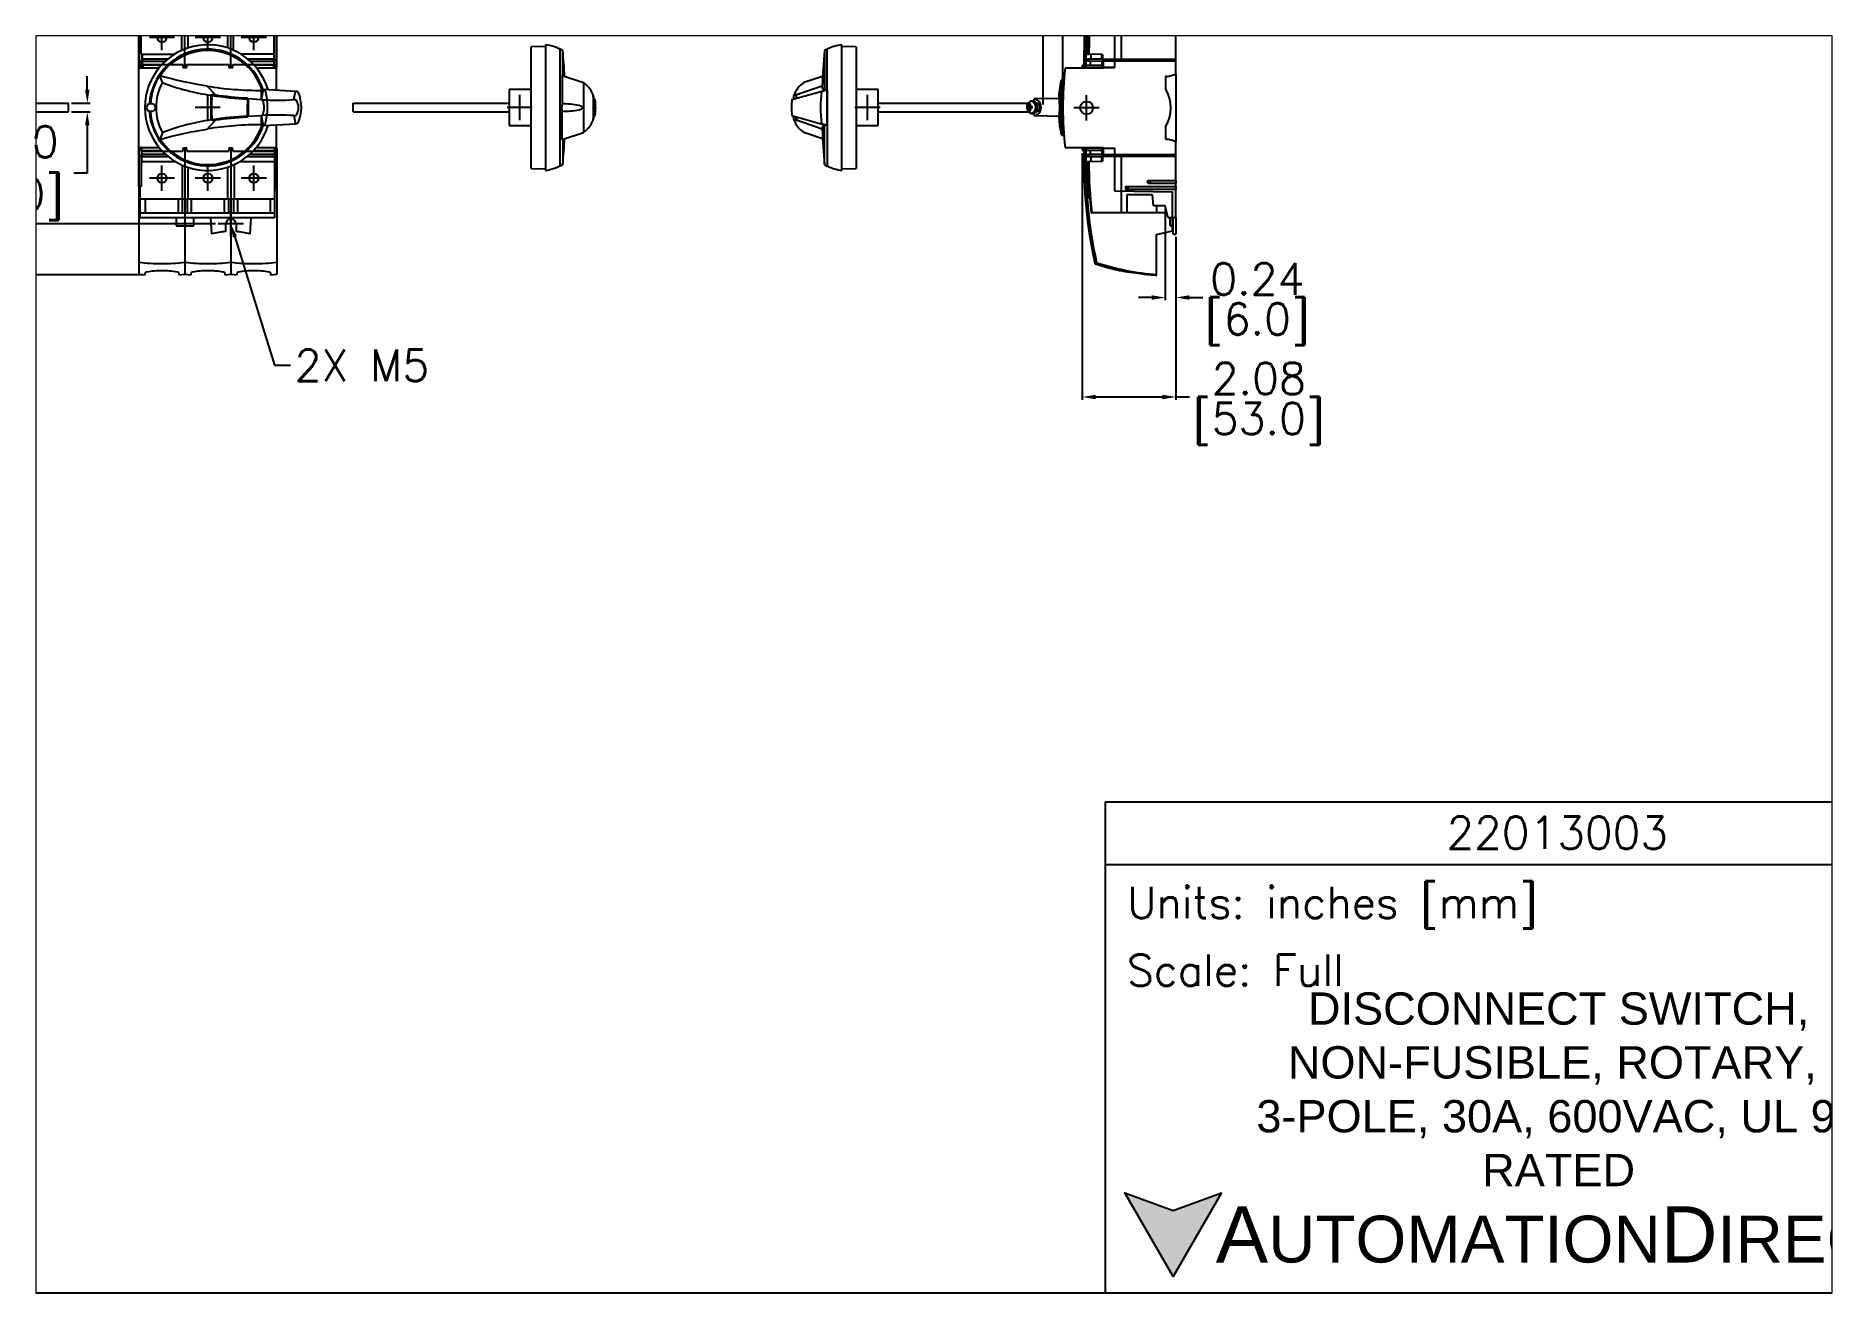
# Paper-space layout 'Layout1' of a CAD drawing. Header units: inches. Extents: x 0.2 to 10.5, y 0.5 to 7.7.
# The model-space entities are those that its viewports show. They can reach past a viewport. Long polylines and large blocks are cut down to what shows.
import ezdxf
from ezdxf import colors
from ezdxf.entities.mleader import LeaderData, LeaderLine
from ezdxf.math import Vec2, Vec3

# ---------------------------------------------------------------- set-up
doc = ezdxf.new("R2010")
doc.units = ezdxf.units.IN
doc.header["$LTSCALE"] = 4
doc.header["$MEASUREMENT"] = 0
doc.linetypes.add('CENTER2', pattern=[1.125, 0.75, -0.125, 0.125, -0.125])
doc.linetypes.add('PHANTOM2', pattern=[1.25, 0.625, -0.125, 0.125, -0.125, 0.125, -0.125])
doc.layers.get('0').update_dxf_attribs({"linetype": 'CONTINUOUS'})
doc.layers.get('DEFPOINTS').update_dxf_attribs({"linetype": 'CONTINUOUS'})
for name, color, linetype in [('CENTER', 40, 'CENTER2'), ('DIMENSIONS', 140, 'CONTINUOUS'), ('PHANTOM', 130, 'PHANTOM2'), ('TEXT', 140, 'CONTINUOUS')]:
    doc.layers.add(name, color=color, linetype=linetype)
doc.styles.add('ROMANS', font='romans.shx')
doc.styles.get("Standard").update_dxf_attribs({"font": 'romans.shx'})
doc.styles.add('型式1', font='')
doc.styles.get('型式1').set_extended_font_data('AR MingtiM BIG-5')
doc.dimstyles.get("Standard").update_dxf_attribs({"dimtxt": 0.7, "dimasz": 0.3, "dimexe": 0.0625, "dimexo": 0.0625, "dimgap": 0.0625, "dimtad": 0, "dimtih": 1, "dimtoh": 1, "dimzin": 0, "dimdsep": 46, "dimtxsty": 'Standard', "dimcen": 0.09, "dimadec": 0, "dimazin": 0, "dimtfac": 1, "dimtofl": 0, "dimtmove": 0, "dimatfit": 3, "dimfxl": 1, "dimtolj": 1, "dimtzin": 0, "dimarcsym": 0})

# ---------------------------------------------------------------- blocks, each defined once
blk = doc.blocks.new('*D12')
at = {"layer": 'DEFPOINTS', "color": 0}
for p in [(898.137, 17.969), (898.137, 17.773), (898.554, 17.773)]:
    blk.add_point(p, dxfattribs=at)
at = {"layer": 'DIMENSIONS', "color": 0, "lineweight": -2}
for p, q in [((898.554, 18.269), (898.554, 18.569)), ((898.2, 17.969), (898.616, 17.969)), ((898.2, 17.773), (898.616, 17.773)), ((898.554, 17.473), (898.554, 16.41)), ((898.554, 16.41), (898.254, 16.41))]:
    blk.add_line(p, q, dxfattribs=at)
at = {"layer": 'DIMENSIONS', "color": 0}
for points in [[(898.504, 18.269), (898.604, 18.269), (898.554, 17.969)], [(898.504, 17.473), (898.604, 17.473), (898.554, 17.773)]]:
    blk.add_solid(points, dxfattribs=at)
at = {"layer": 'DIMENSIONS', "color": 0, "insert": (896.625, 16.41), "char_height": 0.7, "attachment_point": 5}
blk.add_mtext('\\A1; 0.20\\P [5.0]', dxfattribs=at)
blk = doc.blocks.new('*D25')
at = {"layer": 'DEFPOINTS', "color": 0}
for p in [(922.798, 25.648), (922.798, 20.675), (919.845, 17.881)]:
    blk.add_point(p, dxfattribs=at)
at = {"layer": 'DIMENSIONS', "color": 0, "lineweight": -2}
for p, q in [((919.845, 17.943), (919.845, 25.71)), ((920.145, 25.648), (922.498, 25.648)), ((922.798, 20.737), (922.798, 25.71)), ((922.798, 25.648), (923.098, 25.648))]:
    blk.add_line(p, q, dxfattribs=at)
at = {"layer": 'DIMENSIONS', "color": 0}
for points in [[(920.145, 25.698), (920.145, 25.598), (919.845, 25.648)], [(922.498, 25.698), (922.498, 25.598), (922.798, 25.648)]]:
    blk.add_solid(points, dxfattribs=at)
at = {"layer": 'DIMENSIONS', "color": 0, "char_height": 0.7, "attachment_point": 5}
for s, insert in [('\\A1;2.95', (924.643, 26.06)), ('\\A1;[75.0]', (924.643, 25.052))]:
    blk.add_mtext(s, dxfattribs=dict(at, insert=insert))
blk = doc.blocks.new('*D26')
at = {"layer": 'DEFPOINTS', "color": 0}
for p in [(922.798, 22.967), (922.798, 20.675), (920.279, 17.865)]:
    blk.add_point(p, dxfattribs=at)
at = {"layer": 'DIMENSIONS', "color": 0, "lineweight": -2}
for p, q in [((920.279, 17.928), (920.279, 23.029)), ((920.579, 22.967), (922.498, 22.967)), ((922.798, 20.737), (922.798, 23.029)), ((922.798, 22.967), (923.098, 22.967))]:
    blk.add_line(p, q, dxfattribs=at)
at = {"layer": 'DIMENSIONS', "color": 0}
for points in [[(920.579, 23.017), (920.579, 22.917), (920.279, 22.967)], [(922.498, 23.017), (922.498, 22.917), (922.798, 22.967)]]:
    blk.add_solid(points, dxfattribs=at)
at = {"layer": 'DIMENSIONS', "color": 0, "char_height": 0.7, "attachment_point": 5}
for s, insert in [('\\A1;2.52', (924.643, 23.379)), ('\\A1;[64.0]', (924.643, 22.371))]:
    blk.add_mtext(s, dxfattribs=dict(at, insert=insert))
blk = doc.blocks.new('*D27')
at = {"layer": 'DEFPOINTS', "color": 0}
for p in [(920.713, 16.92), (922.798, 15.055), (922.798, 11.425)]:
    blk.add_point(p, dxfattribs=at)
at = {"layer": 'DIMENSIONS', "color": 0, "lineweight": -2}
for p, q in [((920.713, 16.858), (920.713, 11.362)), ((922.798, 14.993), (922.798, 11.362)), ((921.013, 11.425), (922.498, 11.425)), ((922.798, 11.425), (923.098, 11.425))]:
    blk.add_line(p, q, dxfattribs=at)
at = {"layer": 'DIMENSIONS', "color": 0}
for points in [[(921.013, 11.475), (921.013, 11.375), (920.713, 11.425)], [(922.498, 11.475), (922.498, 11.375), (922.798, 11.425)]]:
    blk.add_solid(points, dxfattribs=at)
at = {"layer": 'DIMENSIONS', "color": 0, "char_height": 0.7, "attachment_point": 5}
for s, insert in [('\\A1;2.08', (924.643, 11.837)), ('\\A1;[53.0]', (924.643, 10.829))]:
    blk.add_mtext(s, dxfattribs=dict(at, insert=insert))
blk = doc.blocks.new('*D28')
at = {"layer": 'DEFPOINTS', "color": 0}
for p in [(922.561, 15.688), (922.798, 15.055), (922.798, 13.64)]:
    blk.add_point(p, dxfattribs=at)
at = {"layer": 'DIMENSIONS', "color": 0, "lineweight": -2}
for p, q in [((922.561, 15.625), (922.561, 13.578)), ((922.798, 14.993), (922.798, 13.578)), ((922.261, 13.64), (921.961, 13.64)), ((923.098, 13.64), (923.398, 13.64))]:
    blk.add_line(p, q, dxfattribs=at)
at = {"layer": 'DIMENSIONS', "color": 0}
for points in [[(922.261, 13.69), (922.261, 13.59), (922.561, 13.64)], [(923.098, 13.69), (923.098, 13.59), (922.798, 13.64)]]:
    blk.add_solid(points, dxfattribs=at)
at = {"layer": 'DIMENSIONS', "color": 0, "char_height": 0.7, "attachment_point": 5}
for s, insert in [('\\A1;0.24', (924.61, 14.053)), ('\\A1;[6.0]', (924.61, 13.045))]:
    blk.add_mtext(s, dxfattribs=dict(at, insert=insert))
blk = doc.blocks.new('*D36')
at = {"layer": 'DEFPOINTS', "color": 0}
for p in [(900.448, 20.45), (890.321, 15.278), (901.471, 15.278)]:
    blk.add_point(p, dxfattribs=at)
at = {"layer": 'DIMENSIONS', "color": 0, "lineweight": -2}
for p, q in [((900.385, 20.45), (890.258, 20.45)), ((890.321, 20.15), (890.321, 18.872)), ((890.321, 15.578), (890.321, 16.856)), ((901.409, 15.278), (890.258, 15.278))]:
    blk.add_line(p, q, dxfattribs=at)
at = {"layer": 'DIMENSIONS', "color": 0}
for points in [[(890.271, 20.15), (890.371, 20.15), (890.321, 20.45)], [(890.271, 15.578), (890.371, 15.578), (890.321, 15.278)]]:
    blk.add_solid(points, dxfattribs=at)
at = {"layer": 'DIMENSIONS', "color": 0, "char_height": 0.7, "attachment_point": 5}
for s, insert in [('\\A1;5.17', (890.321, 18.277)), ('\\A1;[131.4]', (890.321, 17.268))]:
    blk.add_mtext(s, dxfattribs=dict(at, insert=insert))
blk = doc.blocks.new('*D37')
at = {"layer": 'DEFPOINTS', "color": 0}
for p in [(899.842, 21.585), (886.093, 14.145), (899.842, 14.145)]:
    blk.add_point(p, dxfattribs=at)
at = {"layer": 'DIMENSIONS', "color": 0, "lineweight": -2}
for p, q in [((899.78, 21.585), (886.031, 21.585)), ((886.093, 21.285), (886.093, 18.873)), ((886.093, 14.445), (886.093, 16.857)), ((899.78, 14.145), (886.031, 14.145))]:
    blk.add_line(p, q, dxfattribs=at)
at = {"layer": 'DIMENSIONS', "color": 0}
for points in [[(886.043, 21.285), (886.143, 21.285), (886.093, 21.585)], [(886.043, 14.445), (886.143, 14.445), (886.093, 14.145)]]:
    blk.add_solid(points, dxfattribs=at)
at = {"layer": 'DIMENSIONS', "color": 0, "char_height": 0.7, "attachment_point": 5}
for s, insert in [('\\A1;7.44', (886.093, 18.278)), ('\\A1;[189.0]', (886.093, 17.269))]:
    blk.add_mtext(s, dxfattribs=dict(at, insert=insert))

msp = doc.modelspace()

# ---------------------------------------------------------------- hatches: boundary and pattern name
at = {"layer": 'TEXT'}
msp.add_hatch(color=256, dxfattribs=at).paths.add_polyline_path([(923.81, -6.304), (922.736, -6.695), (921.662, -6.304), (922.736, -8.164)])

# ---------------------------------------------------------------- linework, layer by layer
for p, q in [((899.756, 19.058), (899.756, 20.316)), ((901.804, 20.206), (901.804, 19.15)), ((899.704, 19.694), (899.704, 19.627)), ((899.704, 16.979), (899.704, 19.686)), ((900.656, 19.145), (900.656, 19.895)), ((900.8, 19.201), (900.8, 19.895)), ((901.68, 19.895), (901.68, 19.199)), ((902.712, 19.895), (902.712, 18.813)), ((902.768, 19.615), (902.712, 19.615)), ((902.728, 19.679), (902.728, 19.615)), ((902.768, 19.615), (902.768, 19.679)), ((902.768, 18.254), (902.768, 19.615)), ((921.585, 19.694), (921.585, 19.627)), ((922.798, 19.627), (921.585, 19.627)), ((921.585, 18.942), (921.585, 19.627)), ((922.798, 19.627), (922.798, 19.694)), ((922.798, 18.942), (922.798, 19.627)), ((902.768, 19.485), (902.768, 19.544)), ((908.756, 19.233), (908.437, 19.227)), ((908.437, 16.515), (908.437, 19.227)), ((908.756, 19.271), (908.756, 16.471)), ((915.357, 16.471), (915.357, 19.271)), ((915.676, 19.227), (915.357, 19.233)), ((915.676, 19.227), (915.676, 16.515)), ((899.764, 18.906), (899.704, 18.87)), ((899.756, 19.058), (900.493, 19.058)), ((899.758, 19.058), (899.758, 18.902)), ((899.758, 18.755), (899.758, 18.818)), ((899.758, 18.818), (899.766, 18.816)), ((899.764, 18.818), (899.758, 18.818)), ((899.764, 18.818), (899.764, 18.906)), ((899.764, 18.818), (899.766, 18.816)), ((899.766, 18.816), (899.766, 18.835)), ((899.766, 18.835), (899.767, 18.835)), ((899.769, 19.058), (899.767, 19.057)), ((899.767, 18.835), (899.767, 19.057)), ((899.769, 19.058), (899.769, 19.058)), ((899.775, 19.058), (899.775, 18.956)), ((899.775, 18.956), (899.779, 18.956)), ((899.775, 18.956), (900.352, 18.956)), ((899.779, 18.9), (899.775, 18.9)), ((899.775, 18.9), (899.775, 18.813)), ((900.286, 18.9), (899.775, 18.9)), ((899.775, 18.813), (899.788, 18.81)), ((900.201, 18.813), (899.775, 18.813)), ((899.779, 18.956), (899.779, 18.9)), ((899.788, 18.813), (899.788, 18.755)), ((902.712, 19.057), (901.979, 19.057)), ((902.12, 18.956), (902.704, 18.956)), ((902.704, 18.9), (902.185, 18.9)), ((902.712, 18.813), (902.271, 18.813)), ((902.7, 18.956), (902.7, 18.9)), ((902.704, 18.956), (902.7, 18.956)), ((902.704, 18.9), (902.7, 18.9)), ((902.704, 18.956), (902.704, 18.9)), ((902.709, 18.755), (902.709, 18.813)), ((902.712, 18.813), (902.709, 18.81)), ((902.716, 18.751), (902.716, 18.947)), ((902.716, 18.947), (902.768, 18.915)), ((902.768, 18.751), (902.768, 18.915)), ((909.083, 16.572), (909.083, 19.172)), ((909.143, 18.585), (909.143, 19.142)), ((914.97, 19.142), (914.97, 18.254)), ((915.03, 18.27), (915.03, 19.172)), ((921.16, 18.818), (920.713, 18.81)), ((920.713, 18.81), (920.713, 18.751)), ((920.74, 18.81), (920.74, 18.751)), ((920.831, 19.056), (920.859, 19.058)), ((920.831, 18.956), (921.16, 18.959)), ((920.831, 18.956), (920.831, 18.901)), ((921.16, 18.898), (920.831, 18.901)), ((921.16, 19.055), (920.859, 19.058)), ((920.859, 18.956), (920.859, 18.9)), ((920.896, 18.813), (920.896, 18.9)), ((920.902, 19.057), (920.902, 18.956)), ((921.148, 18.958), (921.148, 19.055)), ((921.148, 18.898), (921.148, 18.817)), ((921.16, 19.055), (921.16, 18.959)), ((921.16, 18.947), (921.187, 18.91)), ((921.585, 18.942), (921.16, 18.947)), ((921.16, 18.947), (921.16, 18.898)), ((921.16, 18.751), (921.16, 18.818)), ((921.187, 18.751), (921.187, 18.91)), ((921.187, 18.91), (922.798, 18.91)), ((922.798, 18.942), (921.585, 18.942)), ((922.798, 18.91), (922.798, 18.942)), ((922.798, 18.618), (922.798, 18.91)), ((900.147, 18.751), (899.704, 18.751)), ((899.788, 18.755), (899.758, 18.755)), ((899.771, 18.751), (899.771, 18.755)), ((900.229, 18.427), (900.173, 18.588)), ((902.768, 18.751), (902.324, 18.751)), ((902.708, 18.755), (902.708, 18.751)), ((909.126, 18.574), (909.122, 18.588)), ((909.122, 18.588), (909.143, 18.585)), ((909.126, 18.584), (909.126, 17.955)), ((909.126, 18.584), (909.602, 18.427)), ((909.143, 18.585), (909.145, 18.578)), ((909.602, 18.427), (909.602, 17.315)), ((914.929, 18.565), (914.512, 18.427)), ((920.239, 17.287), (920.239, 18.467)), ((920.305, 18.499), (920.272, 18.499)), ((920.272, 18.499), (920.272, 17.877)), ((920.329, 18.744), (920.329, 18.744)), ((921.187, 18.751), (920.33, 18.751)), ((922.611, 18.564), (922.563, 18.564)), ((922.563, 18.564), (922.563, 18.291)), ((922.611, 18.564), (922.798, 18.618)), ((922.798, 18.618), (922.798, 17.113)), ((901.213, 18.358), (901.406, 18.152)), ((901.221, 18.357), (901.221, 18.349)), ((901.389, 18.171), (901.308, 18.147)), ((901.331, 18.144), (901.367, 18.154)), ((901.389, 18.152), (901.389, 18.171)), ((902.099, 18.081), (902.126, 18.062)), ((902.108, 18.084), (902.108, 18.075)), ((902.139, 18.062), (902.108, 18.084)), ((902.428, 18.046), (902.139, 18.062)), ((902.47, 18.27), (902.428, 18.046)), ((902.428, 18.254), (902.448, 18.254)), ((902.428, 18.254), (902.428, 18.046)), ((902.47, 18.27), (902.448, 18.254)), ((902.47, 18.27), (902.475, 18.27)), ((903.194, 18.231), (902.475, 18.27)), ((902.475, 18.27), (902.475, 18.27)), ((903.156, 18.049), (903.194, 18.231)), ((908.437, 18.272), (907.949, 18.272)), ((907.949, 18.272), (907.949, 17.471)), ((909.839, 18.058), (909.867, 18.049)), ((914.246, 18.05), (914.97, 18.254)), ((914.281, 18.093), (914.278, 18.059)), ((914.284, 18.062), (914.351, 18.084)), ((914.289, 18.144), (914.34, 18.154)), ((914.405, 18.171), (914.29, 18.147)), ((914.34, 18.154), (914.34, 18.081)), ((914.34, 18.097), (914.351, 18.099)), ((914.92, 18.349), (914.351, 18.152)), ((914.351, 18.084), (914.351, 18.152)), ((914.905, 18.231), (915.031, 18.27)), ((915.031, 18.27), (914.905, 18.231)), ((915.03, 18.271), (914.97, 18.254)), ((915.031, 18.27), (915.03, 18.246)), ((915.03, 18.246), (915.031, 18.27)), ((915.03, 18.246), (915.03, 17.497)), ((915.03, 17.497), (915.03, 18.246)), ((916.164, 18.272), (915.676, 18.272)), ((916.164, 17.471), (916.164, 18.272)), ((919.624, 18.015), (919.579, 18.015)), ((920.195, 18.072), (919.64, 18.062)), ((919.64, 18.013), (919.64, 18.062)), ((894.662, 17.969), (898.137, 17.969)), ((894.662, 17.773), (898.137, 17.773)), ((898.137, 17.773), (898.137, 17.969)), ((902.119, 17.68), (902.091, 17.661)), ((902.139, 17.68), (902.108, 17.658)), ((902.108, 17.673), (902.108, 17.658)), ((902.139, 17.68), (902.428, 17.696)), ((902.428, 17.696), (902.47, 17.472)), ((902.428, 17.696), (902.428, 17.488)), ((903.156, 17.693), (903.194, 17.511)), ((904.474, 17.969), (907.949, 17.969)), ((904.474, 17.773), (904.474, 17.969)), ((904.474, 17.773), (907.949, 17.773)), ((909.126, 17.158), (909.126, 17.786)), ((909.839, 17.684), (909.867, 17.693)), ((914.246, 17.692), (914.97, 17.488)), ((914.281, 17.649), (914.278, 17.683)), ((914.284, 17.68), (914.351, 17.658)), ((914.34, 17.588), (914.34, 17.661)), ((914.34, 17.645), (914.351, 17.643)), ((914.351, 17.658), (914.351, 17.59)), ((916.164, 17.969), (919.502, 17.969)), ((916.164, 17.773), (919.521, 17.773)), ((919.53, 17.897), (919.495, 17.897)), ((919.53, 17.857), (919.495, 17.857)), ((919.53, 17.897), (919.531, 17.954)), ((919.551, 17.897), (919.53, 17.897)), ((919.531, 17.8), (919.53, 17.857)), ((919.53, 17.857), (919.551, 17.857)), ((919.531, 17.8), (919.556, 17.82)), ((919.555, 17.897), (919.557, 17.954)), ((919.593, 17.897), (919.555, 17.897)), ((919.555, 17.857), (919.593, 17.857)), ((919.557, 17.8), (919.555, 17.857)), ((919.579, 17.739), (919.624, 17.739)), ((919.64, 17.692), (919.64, 17.741)), ((919.64, 17.692), (920.195, 17.682)), ((919.734, 17.956), (919.697, 17.956)), ((919.697, 17.798), (919.734, 17.798)), ((919.729, 17.958), (919.725, 17.956)), ((919.725, 17.798), (919.729, 17.796)), ((920.272, 17.877), (920.272, 17.255)), ((900.229, 17.315), (900.173, 17.154)), ((901.213, 17.384), (901.406, 17.59)), ((901.221, 17.385), (901.221, 17.393)), ((901.389, 17.571), (901.308, 17.595)), ((901.367, 17.588), (901.331, 17.599)), ((901.389, 17.571), (901.389, 17.591)), ((902.448, 17.488), (902.428, 17.488)), ((902.448, 17.488), (902.47, 17.472)), ((902.47, 17.472), (902.475, 17.472)), ((902.475, 17.472), (903.194, 17.511)), ((902.475, 17.472), (902.475, 17.472)), ((907.949, 17.471), (908.437, 17.471)), ((909.126, 17.158), (909.602, 17.315)), ((914.289, 17.599), (914.34, 17.588)), ((914.405, 17.571), (914.29, 17.595)), ((914.92, 17.393), (914.351, 17.59)), ((914.929, 17.177), (914.512, 17.315)), ((915.031, 17.472), (914.905, 17.511)), ((914.905, 17.511), (915.031, 17.472)), ((915.03, 17.471), (914.97, 17.488)), ((914.97, 16.6), (914.97, 17.488)), ((915.03, 17.497), (915.031, 17.472)), ((915.031, 17.472), (915.03, 17.497)), ((915.03, 17.472), (915.03, 16.57)), ((915.676, 17.471), (916.164, 17.471)), ((920.272, 17.255), (920.303, 17.255)), ((922.563, 17.439), (922.563, 17.166)), ((899.704, 16.979), (899.764, 16.979)), ((899.704, 16.115), (899.704, 16.979)), ((899.704, 16.82), (899.764, 16.783)), ((899.768, 16.981), (899.764, 16.979)), ((899.764, 16.979), (899.764, 16.783)), ((899.768, 16.981), (900.155, 16.981)), ((899.768, 16.673), (899.768, 16.981)), ((899.768, 16.917), (900.211, 16.917)), ((899.775, 16.83), (900.299, 16.83)), ((899.775, 16.774), (899.775, 16.83)), ((902.172, 16.83), (902.724, 16.83)), ((902.26, 16.917), (902.724, 16.917)), ((902.316, 16.981), (902.724, 16.981)), ((902.724, 16.981), (902.724, 15.414)), ((902.724, 16.979), (902.768, 16.979)), ((902.724, 16.829), (902.768, 16.856)), ((902.724, 16.83), (902.724, 16.83)), ((902.768, 16.979), (902.768, 16.986)), ((902.768, 16.856), (902.768, 16.979)), ((902.768, 16.815), (902.768, 16.979)), ((902.768, 16.044), (902.768, 16.856)), ((909.126, 17.168), (909.122, 17.154)), ((909.122, 17.154), (909.143, 17.158)), ((909.143, 17.158), (909.145, 17.164)), ((909.143, 17.158), (909.143, 16.6)), ((920.329, 16.986), (920.327, 16.986)), ((920.33, 16.979), (921.187, 16.979)), ((920.713, 16.979), (920.713, 16.92)), ((920.713, 16.92), (920.74, 16.92)), ((920.74, 16.92), (920.74, 16.979)), ((920.74, 16.92), (921.16, 16.913)), ((920.831, 16.83), (920.831, 16.775)), ((920.859, 16.83), (921.16, 16.833)), ((920.859, 16.83), (920.859, 16.774)), ((920.896, 16.83), (920.896, 16.917)), ((921.148, 16.913), (921.148, 16.832)), ((921.16, 16.913), (921.16, 16.979)), ((921.16, 16.783), (921.16, 16.833)), ((921.16, 16.783), (921.187, 16.82)), ((921.187, 16.82), (921.187, 16.979)), ((922.798, 16.82), (921.187, 16.82)), ((922.563, 17.166), (922.611, 17.166)), ((922.798, 17.113), (922.611, 17.166)), ((922.798, 16.82), (922.798, 17.113)), ((922.798, 16.788), (922.798, 16.82)), ((899.757, 16.788), (899.757, 16.115)), ((899.757, 16.673), (900.512, 16.673)), ((900.366, 16.774), (899.775, 16.774)), ((900.676, 15.525), (900.676, 16.588)), ((900.8, 15.836), (900.8, 16.541)), ((901.68, 16.543), (901.68, 15.836)), ((901.823, 16.601), (901.823, 15.836)), ((901.96, 16.673), (902.724, 16.673)), ((902.724, 16.774), (902.105, 16.774)), ((902.724, 16.774), (902.724, 16.774)), ((902.724, 16.672), (902.724, 16.673)), ((908.437, 16.515), (908.756, 16.509)), ((915.357, 16.509), (915.676, 16.515)), ((920.831, 16.672), (921.16, 16.675)), ((921.16, 16.772), (920.859, 16.774)), ((920.902, 16.774), (920.902, 16.673)), ((921.148, 16.675), (921.148, 16.772)), ((921.16, 16.783), (921.585, 16.788)), ((921.16, 16.772), (921.16, 16.675)), ((921.585, 16.788), (922.798, 16.788)), ((921.585, 15.525), (921.585, 16.788)), ((922.798, 16.245), (922.798, 16.788)), ((899.757, 16.115), (899.704, 16.115)), ((899.735, 15.414), (899.735, 16.115)), ((902.768, 16.044), (902.724, 16.044)), ((902.768, 16.103), (902.768, 16.118)), ((921.677, 16.111), (922.798, 16.111)), ((921.677, 16.111), (921.677, 16.044)), ((922.798, 16.044), (921.677, 16.044)), ((921.736, 16.044), (921.736, 16.111)), ((922.171, 16.245), (922.798, 16.245)), ((922.171, 16.186), (922.171, 16.245)), ((922.171, 16.186), (922.798, 16.186)), ((922.23, 16.186), (922.23, 16.245)), ((922.798, 16.245), (922.798, 16.186)), ((922.798, 16.111), (922.798, 16.186)), ((922.798, 16.118), (922.798, 16.118)), ((922.798, 16.118), (922.798, 16.051)), ((922.798, 16.044), (922.798, 16.111)), ((922.798, 16.051), (922.798, 16.051)), ((922.798, 15.414), (922.798, 16.044)), ((899.735, 15.836), (902.724, 15.836)), ((899.854, 15.525), (899.854, 15.836)), ((900.578, 15.836), (900.578, 15.525)), ((900.779, 15.836), (900.779, 15.525)), ((900.878, 15.525), (900.878, 15.836)), ((901.602, 15.836), (901.602, 15.525)), ((901.7, 15.836), (901.7, 15.525)), ((901.807, 15.836), (901.807, 15.525)), ((901.901, 15.836), (901.901, 15.525)), ((902.626, 15.836), (902.626, 15.525)), ((920.864, 15.836), (920.885, 15.836)), ((921.708, 15.926), (921.701, 15.525)), ((922.276, 15.926), (921.708, 15.926)), ((922.3, 15.684), (922.276, 15.926)), ((922.562, 15.684), (922.3, 15.684)), ((922.365, 15.684), (922.362, 15.525)), ((922.623, 15.414), (922.562, 15.684)), ((899.735, 15.525), (902.724, 15.525)), ((899.735, 15.414), (899.738, 15.414)), ((902.724, 15.414), (899.738, 15.414)), ((900.531, 15.414), (900.531, 15.237)), ((900.531, 15.237), (900.925, 15.237)), ((900.925, 15.237), (900.925, 15.414)), ((901.298, 15.414), (901.324, 15.055)), ((901.637, 15.107), (901.637, 15.28)), ((901.866, 15.28), (901.866, 15.107)), ((902.18, 15.055), (902.205, 15.414)), ((920.912, 15.525), (920.914, 15.525)), ((922.598, 15.525), (920.912, 15.525)), ((920.915, 15.525), (920.922, 15.525)), ((922.798, 15.414), (922.623, 15.414)), ((922.672, 15.237), (922.672, 15.414)), ((922.737, 15.237), (922.672, 15.237)), ((922.739, 15.055), (922.736, 15.414)), ((922.798, 15.414), (922.798, 15.055)), ((922.739, 15.055), (922.798, 15.055))]:
    msp.add_line(p, q)
at = {"flags": 128}
for points in [[(919.579, 18.015), (919.6, 18.011), (919.627, 17.992), (919.649, 17.962), (919.662, 17.922), (919.667, 17.877)], [(919.624, 18.015), (919.631, 18.014), (919.659, 18.003), (919.684, 17.978), (919.702, 17.943), (919.711, 17.9), (919.711, 17.854), (919.702, 17.811), (919.684, 17.776), (919.659, 17.751), (919.631, 17.74), (919.624, 17.739)], [(919.667, 17.877), (919.662, 17.832), (919.649, 17.792), (919.627, 17.762), (919.6, 17.743), (919.578, 17.739)], [(919.696, 17.797), (919.714, 17.792), (919.735, 17.799), (919.753, 17.817), (919.765, 17.845), (919.769, 17.877), (919.765, 17.909), (919.753, 17.937), (919.735, 17.955), (919.714, 17.962), (919.696, 17.957)], [(920.831, 16.83), (920.838, 16.83), (920.859, 16.83)], [(920.859, 16.774), (920.838, 16.775), (920.831, 16.775)]]:
    msp.add_lwpolyline(points, dxfattribs=at)
msp.add_lwpolyline([(920.187, 17.682), (920.205, 17.47), (920.239, 17.287)])
for centre, radius in [((900.216, 19.431), 0.102), ((901.24, 19.431), 0.102), ((902.263, 19.431), 0.102), ((920.807, 17.865), 0.142), ((900.216, 16.299), 0.102), ((901.24, 16.299), 0.102), ((902.263, 16.299), 0.102)]:
    msp.add_circle(centre, radius)
for centre, radius, start, end in [((931.469, 19.056), 10.609, 173.779, 179.9906), ((931.461, 19.056), 10.63, 175.4751, 180), ((901.236, 17.871), 1.4, 16.4193, 343.622), ((908.595, 18.143), 1.139, 61.2184, 81.8357), ((915.519, 18.143), 1.139, 98.1635, 115.3942), ((901.236, 17.871), 1.301, 17.8392, 176.4737), ((901.236, 17.871), 1.271, 17.5312, 145.8505), ((894.643, 17.828), 14.559, 2.91, 5.1756), ((928.766, 17.871), 13.854, 174.7508, 178.0297), ((915.764, 17.663), 1.679, 115.932, 118.2327), ((901.249, 17.87), 1.293, 146.2869, 176.2611), ((901.232, 17.871), 1.147, 150.9917, 209.0083), ((902.487, 26.608), 8.348, 253.9065, 261.2768), ((901.945, 22.818), 4.714, 248.6485, 262.23), ((909.271, 17.942), 0.587, 15.9032, 55.7733), ((914.854, 17.928), 0.605, 124.4865, 158.8224), ((921.927, 18.059), 1.737, 166.4023, 179.5755), ((928.154, 17.865), 7.874, 173.5406, 186.4594), ((902.443, 26.139), 7.886, 261.0862, 270.0353), ((909.104, 17.871), 7.801, 177.9716, 182.0284), ((904.885, 17.871), 3.565, 175.6151, 184.3843), ((902.458, 25.202), 7.148, 260.9313, 267.3386), ((902.753, 28.34), 10.28, 262.2529, 266.3523), ((902.853, 29.431), 11.371, 262.6919, 266.2452), ((896.671, 17.974), 5.455, 356.9108, 0.9199), ((897.235, 17.871), 4.908, 357.773, 2.227), ((902.767, 23.567), 5.532, 266.4857, 274.0279), ((902.431, 18.004), 0.0422, 21.6911, 93.5842), ((901.993, 17.872), 0.5, 342.5187, 17.2117), ((902.469, 18.211), 0.0593, 26.9507, 85.1393), ((901.14, 17.875), 1.429, 344.7984, 14.6876), ((903.167, 17.98), 0.07, 57.4835, 98.9731), ((903.2, 18.164), 0.0677, 38.2729, 95.3382), ((902.962, 17.866), 0.298, 329.9739, 35.5842), ((902.466, 17.875), 0.855, 336.3042, 22.795), ((904.902, 17.871), 4.929, 356.8514, 3.1486), ((906.022, 17.871), 3.822, 356.5245, 3.4755), ((908.108, 17.871), 1.768, 354.2056, 5.7932), ((916.137, 17.86), 1.9, 174.2761, 185.039), ((914.46, 18.092), 0.179, 163.1939, 189.6), ((917.806, 17.871), 2.923, 172.927, 187.073), ((917.806, 17.871), 2.923, 172.927, 187.073), ((915.01, 18.335), 0.0906, 171.3474, 244.2047), ((919.6, 17.891), 0.125, 99.7256, 186.609), ((918.997, 17.877), 1.214, 350.7697, 9.2293), ((921.855, 17.865), 0.827, 328.9973, 31.0027), ((899.962, 17.857), 0.0976, 90.6595, 171.599), ((899.967, 17.892), 0.104, 191.4195, 266.3237), ((901.236, 17.871), 1.301, 183.475, 342.1608), ((901.256, 17.875), 1.301, 183.8198, 213.6183), ((899.975, 17.847), 0.108, 12.7759, 97.7171), ((899.979, 17.89), 0.104, 260.1044, 349.4008), ((902.512, 10.064), 7.627, 92.9563, 98.907), ((902.753, 7.402), 10.28, 93.693, 97.7471), ((902.729, 7.589), 10.088, 93.5288, 97.5344), ((902.432, 17.736), 0.0397, 264.1257, 339.1476), ((902.757, 9.949), 7.754, 87.0528, 92.4353), ((903.168, 17.758), 0.0661, 259.4618, 321.8993), ((909.474, 17.87), 0.358, 166.3011, 193.6471), ((909.135, 16.015), 1.94, 78.9797, 90.2664), ((909.135, 19.727), 1.94, 269.7336, 281.0203), ((909.47, 17.744), 0.178, 52.4812, 78.3336), ((909.47, 17.998), 0.178, 281.6664, 307.5188), ((909.565, 17.871), 0.0196, 313.0956, 46.9044), ((909.271, 17.8), 0.587, 304.2267, 344.0968), ((914.46, 17.65), 0.179, 170.4, 196.8061), ((919.621, 17.879), 0.146, 180.6643, 252.9993), ((919.615, 17.877), 0.122, 170.6888, 189.3112), ((919.544, 17.923), 0.0335, 67.7856, 112.2144), ((919.544, 17.831), 0.0335, 247.7856, 292.2144), ((919.63, 17.877), 0.0585, 160.3184, 199.6816), ((919.473, 17.877), 0.122, 350.6888, 9.3112), ((902.509, 9.035), 8.449, 98.7672, 106.0495), ((901.236, 17.871), 1.271, 214.1476, 342.4688), ((901.992, 12.742), 4.901, 98.0303, 111.0913), ((902.443, 9.603), 7.886, 89.9647, 98.9138), ((902.475, 17.521), 0.0488, 269.6008, 334.8364), ((903.199, 17.582), 0.0707, 265.6683, 314.5679), ((914.854, 17.814), 0.605, 201.1776, 235.5135), ((915.01, 17.407), 0.0906, 115.7953, 188.6526), ((928.766, 17.871), 13.854, 181.9703, 185.2492), ((895.347, 17.871), 13.854, 354.7499, 357.1286), ((908.61, 17.53), 1.069, 277.8795, 299.9116), ((915.764, 18.079), 1.679, 241.7673, 244.068), ((915.519, 17.599), 1.139, 244.6058, 261.8365), ((931.461, 16.674), 10.63, 180.0107, 184.5247), ((931.49, 16.674), 10.63, 180.0093, 186.2086), ((931.461, 16.674), 10.611, 184.5326, 186.2195), ((931.461, 16.674), 10.609, 184.5337, 186.221), ((901.752, 15.278), 0.114, 360, 180), ((901.752, 13.438), 1.673, 93.9126, 104.8258), ((901.752, 13.438), 1.673, 75.1742, 86.0874)]:
    msp.add_arc(centre, radius, start, end)
msp.add_ellipse((919.642, 17.877), major_axis=(0, 0.185), ratio=0.83919, start_param=3.126946, end_param=6.297832)
for points, knots in [([(920.272, 18.499), (920.268, 18.498), (920.26, 18.496), (920.25, 18.488), (920.242, 18.479), (920.24, 18.471), (920.239, 18.467)], [0, 0, 0, 0, 0.248675, 0.506447, 0.760851, 1, 1, 1, 1]), ([(919.556, 17.934), (919.554, 17.936), (919.546, 17.942), (919.538, 17.949), (919.531, 17.954)], [0, 0, 0, 0, 0.251343, 1, 1, 1, 1]), ([(902.768, 16.986), (902.768, 17.096), (902.768, 17.263), (902.768, 17.43), (902.768, 17.488)], [0, 0, 0, 0, 0.656308, 1, 1, 1, 1]), ([(920.239, 17.287), (920.24, 17.283), (920.242, 17.275), (920.25, 17.265), (920.26, 17.258), (920.268, 17.256), (920.272, 17.255)], [0, 0, 0, 0, 0.239223, 0.493533, 0.751342, 1, 1, 1, 1])]:
    msp.add_open_spline(points, degree=3, knots=knots)
at = {"layer": 'CENTER', "ltscale": 0.05}
for p, q in [((900.216, 19.151), (900.216, 19.712)), ((901.24, 19.151), (901.24, 19.712)), ((902.263, 19.151), (902.263, 19.712)), ((900.497, 19.431), (899.936, 19.431)), ((901.52, 19.431), (900.959, 19.431)), ((902.544, 19.431), (901.983, 19.431)), ((901.236, 17.591), (901.236, 18.152)), ((908.184, 17.591), (908.184, 18.152)), ((915.93, 17.591), (915.93, 18.152)), ((920.807, 17.585), (920.807, 18.146)), ((901.516, 17.871), (900.955, 17.871)), ((908.464, 17.871), (907.903, 17.871)), ((916.21, 17.871), (915.649, 17.871)), ((921.088, 17.865), (920.527, 17.865)), ((900.216, 16.019), (900.216, 16.58)), ((901.24, 16.019), (901.24, 16.58)), ((902.263, 16.019), (902.263, 16.58)), ((900.497, 16.299), (899.936, 16.299)), ((901.52, 16.299), (900.959, 16.299)), ((902.544, 16.299), (901.983, 16.299)), ((902.032, 15.278), (901.471, 15.278)), ((901.752, 15), (901.752, 15.561)), ((901.752, 14.998), (901.752, 15.559))]:
    msp.add_line(p, q, dxfattribs=at)
at = {"layer": 'DEFPOINTS'}
msp.add_lwpolyline([(941.409, -8.534), (864.409, -8.534), (864.409, 50.966), (941.409, 50.966)], close=True, dxfattribs=at)
at = {"layer": 'PHANTOM', "ltscale": 0.25}
for p, q in [((900.728, 18.765), (900.728, 21.305)), ((901.752, 18.765), (901.752, 21.305)), ((902.775, 18.765), (902.775, 21.305)), ((921.436, 18.772), (921.436, 19.718)), ((899.748, 18.765), (899.748, 18.83)), ((899.748, 18.83), (900.685, 18.83)), ((900.685, 18.83), (900.685, 18.765)), ((900.771, 18.765), (900.771, 18.83)), ((900.771, 18.83), (901.708, 18.83)), ((901.708, 18.83), (901.708, 18.765)), ((901.795, 18.765), (901.795, 18.83)), ((901.795, 18.83), (902.732, 18.83)), ((902.732, 18.83), (902.732, 18.765)), ((920.751, 18.83), (920.781, 18.83)), ((920.756, 18.837), (920.786, 18.837)), ((920.781, 18.83), (920.783, 18.765)), ((920.783, 18.765), (920.781, 18.83)), ((920.786, 18.837), (920.788, 18.772)), ((920.788, 18.772), (920.786, 18.837)), ((899.704, 18.765), (899.748, 18.765)), ((900.685, 18.765), (900.728, 18.765)), ((900.728, 18.765), (900.771, 18.765)), ((901.708, 18.765), (901.752, 18.765)), ((901.752, 18.765), (901.795, 18.765)), ((902.732, 18.765), (902.775, 18.765)), ((920.783, 18.765), (920.789, 18.765)), ((920.788, 18.772), (921.436, 18.772)), ((920.789, 18.765), (920.789, 18.772)), ((920.789, 18.765), (921.431, 18.765)), ((921.431, 18.765), (921.431, 18.772)), ((899.704, 16.965), (899.704, 14.425)), ((899.748, 16.965), (899.704, 16.965)), ((899.748, 16.9), (899.748, 16.965)), ((899.748, 16.9), (900.685, 16.9)), ((900.685, 16.965), (900.685, 16.9)), ((900.728, 16.965), (900.685, 16.965)), ((900.728, 16.965), (900.728, 14.425)), ((900.771, 16.965), (900.728, 16.965)), ((900.771, 16.9), (900.771, 16.965)), ((900.771, 16.9), (901.708, 16.9)), ((901.708, 16.965), (901.708, 16.9)), ((901.752, 16.965), (901.708, 16.965)), ((901.752, 16.965), (901.752, 14.425)), ((901.795, 16.965), (901.752, 16.965)), ((901.795, 16.9), (901.795, 16.965)), ((901.795, 16.9), (902.732, 16.9)), ((902.732, 16.965), (902.732, 16.9)), ((902.775, 16.965), (902.732, 16.965)), ((902.775, 16.965), (902.775, 14.425)), ((920.781, 16.9), (920.751, 16.9)), ((920.786, 16.893), (920.756, 16.893)), ((920.781, 16.9), (920.783, 16.965)), ((920.783, 16.965), (920.781, 16.9)), ((920.789, 16.965), (920.783, 16.965)), ((920.786, 16.893), (920.788, 16.958)), ((920.788, 16.958), (920.786, 16.893)), ((921.436, 16.958), (920.788, 16.958)), ((920.789, 16.958), (920.789, 16.965)), ((920.789, 16.965), (921.431, 16.965)), ((921.431, 16.965), (921.431, 16.958)), ((921.436, 16.012), (921.436, 16.958)), ((921.436, 16.019), (922.719, 15.997)), ((922.724, 15.99), (921.436, 16.012)), ((922.719, 15.997), (922.719, 15.99)), ((922.724, 15.125), (922.724, 15.99)), ((922.369, 15.047), (922.724, 15.125)), ((922.369, 14.154), (922.369, 15.047)), ((899.704, 14.425), (899.704, 14.161)), ((900.728, 14.425), (900.728, 14.161)), ((900.728, 14.425), (900.728, 14.161)), ((901.752, 14.425), (901.752, 14.161)), ((901.752, 14.425), (901.752, 14.161)), ((902.775, 14.425), (902.775, 14.161)), ((899.704, 14.161), (899.842, 14.145)), ((899.842, 14.145), (899.842, 14.187)), ((900.59, 14.187), (900.59, 14.145)), ((900.59, 14.145), (900.728, 14.161)), ((900.728, 14.161), (900.866, 14.145)), ((900.866, 14.145), (900.866, 14.187)), ((901.614, 14.187), (901.614, 14.145)), ((901.614, 14.145), (901.752, 14.161)), ((901.752, 14.161), (901.889, 14.145)), ((901.889, 14.145), (901.889, 14.187)), ((902.637, 14.187), (902.637, 14.145)), ((902.637, 14.145), (902.775, 14.161)), ((922.369, 14.205), (922.369, 14.219)), ((922.369, 14.138), (922.369, 14.154))]:
    msp.add_line(p, q, dxfattribs=at)
for centre, radius, start, end in [((931.455, 19.062), 10.707, 167.7665, 181.243), ((931.46, 19.069), 10.707, 167.7665, 181.243), ((931.46, 19.069), 10.67, 167.8647, 181.5963), ((931.455, 16.668), 10.707, 178.7569, 192.2337), ((931.46, 16.661), 10.707, 178.7569, 192.2337), ((931.46, 16.661), 10.67, 178.4037, 192.1353), ((922.724, 19.502), 5.359, 251.5546, 266.2091), ((899.884, 14.158), 0.0512, 103.295, 145.2065), ((900.548, 14.158), 0.0512, 34.7935, 76.705), ((900.908, 14.158), 0.0512, 103.295, 145.2065), ((901.572, 14.158), 0.0512, 34.7935, 76.705), ((901.932, 14.158), 0.0512, 103.295, 145.2065), ((902.595, 14.158), 0.0512, 34.7935, 76.705), ((922.368, 18.34), 4.179, 250.8421, 264.5043), ((922.724, 19.502), 5.375, 261.916, 266.2204)]:
    msp.add_arc(centre, radius, start, end, dxfattribs=at)
at = {"layer": 'PHANTOM'}
for centre, radius, start, end in [((900.216, 19.162), 4.765, 263.8337, 276.1663), ((901.24, 19.162), 4.765, 263.8337, 276.1663), ((902.263, 19.162), 4.765, 263.8337, 276.1663), ((900.216, 12.12), 2.115, 80.6489, 99.3511), ((901.24, 12.12), 2.115, 80.6489, 99.3511), ((902.263, 12.12), 2.115, 80.6489, 99.3511)]:
    msp.add_arc(centre, radius, start, end, dxfattribs=at)
at = {"layer": 'PHANTOM', "ltscale": 0.25}
for points, knots in [([(899.704, 21.305), (899.704, 21.098), (899.704, 20.683), (899.704, 20.049), (899.704, 19.409), (899.704, 18.98), (899.704, 18.765)], [0, 0, 0, 0, 0.248199, 0.496398, 0.748201, 1, 1, 1, 1]), ([(921.028, 14.418), (921.019, 14.411), (921.002, 14.397), (920.994, 14.39), (920.996, 14.392), (920.996, 14.392)], [0, 0, 0, 0, 0.493545, 0.987087, 1, 1, 1, 1])]:
    msp.add_open_spline(points, degree=3, knots=knots, dxfattribs=at)
at = {"layer": 'TEXT'}
msp.add_line((921.231, 1.015), (941.409, 1.015), dxfattribs=at)
for points in [[(921.231, -8.534), (921.231, 2.406), (941.409, 2.406), (941.409, -8.534)], [(923.81, -6.304), (922.736, -8.164), (921.662, -6.304), (922.736, -6.695)]]:
    msp.add_lwpolyline(points, close=True, dxfattribs=at)

# ---------------------------------------------------------------- texts
for s, insert, char_height, width, attachment_point, style in [('22013003', (931.289, 1.72), 0.7193, 13.54038, 5, 'ROMANS'), (' Units: inches [mm]', (921.231, 0.048), 0.69546, 20.17865, 4, 'ROMANS'), (' Scale: Full', (921.231, -1.342), 0.69546, 20.17865, 4, 'ROMANS'), ('{\\fArial|b0|i0|c0|p34;     \\H1.2x;A\\H0.8333x;UTOMATION\\H1.2x;D\\H0.8333x;IRECT}', (921.662, -7.234), 1.04319, 17.67136, 4, '型式1')]:
    msp.add_mtext(s, dxfattribs=dict(at, insert=insert, char_height=char_height, width=width, attachment_point=attachment_point, style=style))
at = {"layer": 'TEXT', "insert": (931.32, -3.994), "char_height": 0.71934, "width": 16.1219, "attachment_point": 5}
msp.add_mtext('{\\fArial|b0|i0|c0|p34;DISCONNECT SWITCH, NON-FUSIBLE, ROTARY,  3-POLE, 30A, 600VAC, UL 98 RATED}', dxfattribs=at)

# ---------------------------------------------------------------- dimensions: what is measured, and where the dimension line sits
at = {"layer": 'DIMENSIONS'}
for base, p1, p2, picture, middle in [((922.798, 25.648), (919.845, 17.881), (922.798, 20.675), '*D25', (924.643, 25.648)), ((922.798, 22.967), (920.279, 17.865), (922.798, 20.675), '*D26', (924.643, 22.967)), ((922.7975, 11.4245), (920.7129, 16.9204), (922.7975, 15.0555), '*D27', (924.6433, 11.4245)), ((922.798, 13.64), (922.561, 15.688), (922.798, 15.055), '*D28', (924.61, 13.64))]:
    dim = msp.add_linear_dim(base=base, p1=p1, p2=p2, dimstyle='Standard', override={"dimpost": '\\X'}, dxfattribs=at)
    dim.commit()
    dim.dimension.update_dxf_attribs({"geometry": picture, "text_midpoint": middle})
for base, p1, p2, picture, middle in [((886.093, 14.145), (899.842, 21.585), (899.842, 14.145), '*D37', (886.093, 17.865)), ((890.321, 15.278), (900.448, 20.45), (901.471, 15.278), '*D36', (890.321, 17.864))]:
    dim = msp.add_linear_dim(base=base, p1=p1, p2=p2, angle=90, dimstyle='Standard', override={"dimpost": '\\X'}, dxfattribs=at)
    dim.commit()
    dim.dimension.update_dxf_attribs({"geometry": picture, "text_midpoint": middle})
dim = msp.add_linear_dim(base=(898.554, 17.773), p1=(898.137, 17.969), p2=(898.137, 17.773), angle=90, text=' <>', dimstyle='Standard', override={"dimpost": '\\X'}, dxfattribs=at)
dim.commit()
dim.dimension.update_dxf_attribs({"geometry": '*D12', "text_midpoint": (896.625, 16.41), "dimtype": 160})

# ---------------------------------------------------------------- leaders
ml = msp.add_multileader_mtext('Standard', dxfattribs=at)
ml.set_content('2X M5', color=256)
ml.set_leader_properties()
ml.build(insert=Vec2(0, 0))
ml.multileader.update_dxf_attribs({"text_left_attachment_type": 2, "text_right_attachment_type": 2, "text_top_attachment_type": 32, "text_bottom_attachment_type": 4786, "dogleg_length": 0.36, "arrow_head_size": 0.3})
ctx = ml.context
ctx.base_point, ctx.char_height, ctx.arrow_head_size, ctx.landing_gap_size, ctx.plane_origin = Vec3(903.081, 12.131), 0.7, 0.3, 0.09, Vec3(901.752, 15.28)
ctx.left_attachment, ctx.right_attachment = 2, 2
notes = []
notes.append((ctx, [(0, (1, 1, 0), (902.721, 12.131), (1, 0), 0.36, [(0, [(901.752, 15.278)], 0, [])])]))
ctx.mtext.insert, ctx.mtext.flow_direction = Vec3(903.171, 12.481), 5
for ctx, leaders in notes:
    for number, flags, end, landing, length, lines in leaders:
        leader = LeaderData()
        leader.index, (leader.has_last_leader_line, leader.has_dogleg_vector, leader.attachment_direction) = number, flags
        leader.last_leader_point, leader.dogleg_vector, leader.dogleg_length = Vec3(end), Vec3(landing), length
        for number, points, colour, breaks in lines:
            line = LeaderLine()
            line.index, line.vertices, line.color, line.breaks = number, Vec3.list(points), colors.encode_raw_color(colour), breaks
            leader.lines.append(line)
        ctx.leaders.append(leader)

psp = doc.layouts.get("Layout1")

# ---------------------------------------------------------------- viewports
at = {"layer": 'DEFPOINTS'}
psp.add_viewport(center=(5.363, 4.112), size=(10.244, 7.17045), view_center_point=(917.409, 5.466), view_height=28, dxfattribs=at)

doc.saveas('drawing.dxf')
